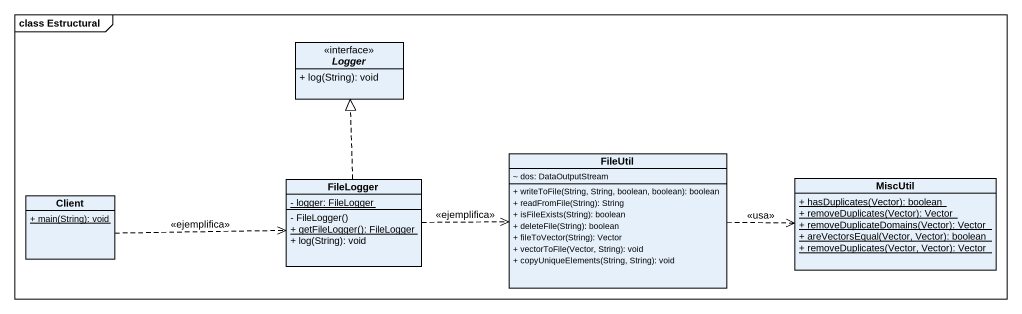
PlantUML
@startuml
mainframe class Estructural
hide circle
hide empty members
skinparam classAttributeIconSize 0
interface Logger <<interface>> {
  + log(String): void
}
class FileLogger {
  {static} - logger: FileLogger
  - FileLogger()
  {static} + getFileLogger(): FileLogger
  + log(String): void
}
class FileUtil {
  ~ dos: DataOutputStream
  + writeToFile(String, String, boolean, boolean): boolean
  + readFromFile(String): String
  + isFileExists(String): boolean
  + deleteFile(String): boolean
  + fileToVector(String): Vector
  + vectorToFile(Vector, String): void
  + copyUniqueElements(String, String): void
}
class MiscUtil {
  {static} + hasDuplicates(Vector): boolean
  {static} + removeDuplicates(Vector): Vector
  {static} + removeDuplicateDomains(Vector): Vector
  {static} + areVectorsEqual(Vector, Vector): boolean
  {static} + removeDuplicates(Vector, Vector): Vector
}
class Client {
  {static} + main(String): void
}
FileLogger .up.|> Logger
FileLogger .right.> FileUtil : <<ejemplifica>>
FileUtil .right.> MiscUtil : <<usa>>
Client .right.> FileLogger : <<ejemplifica>>
@enduml
